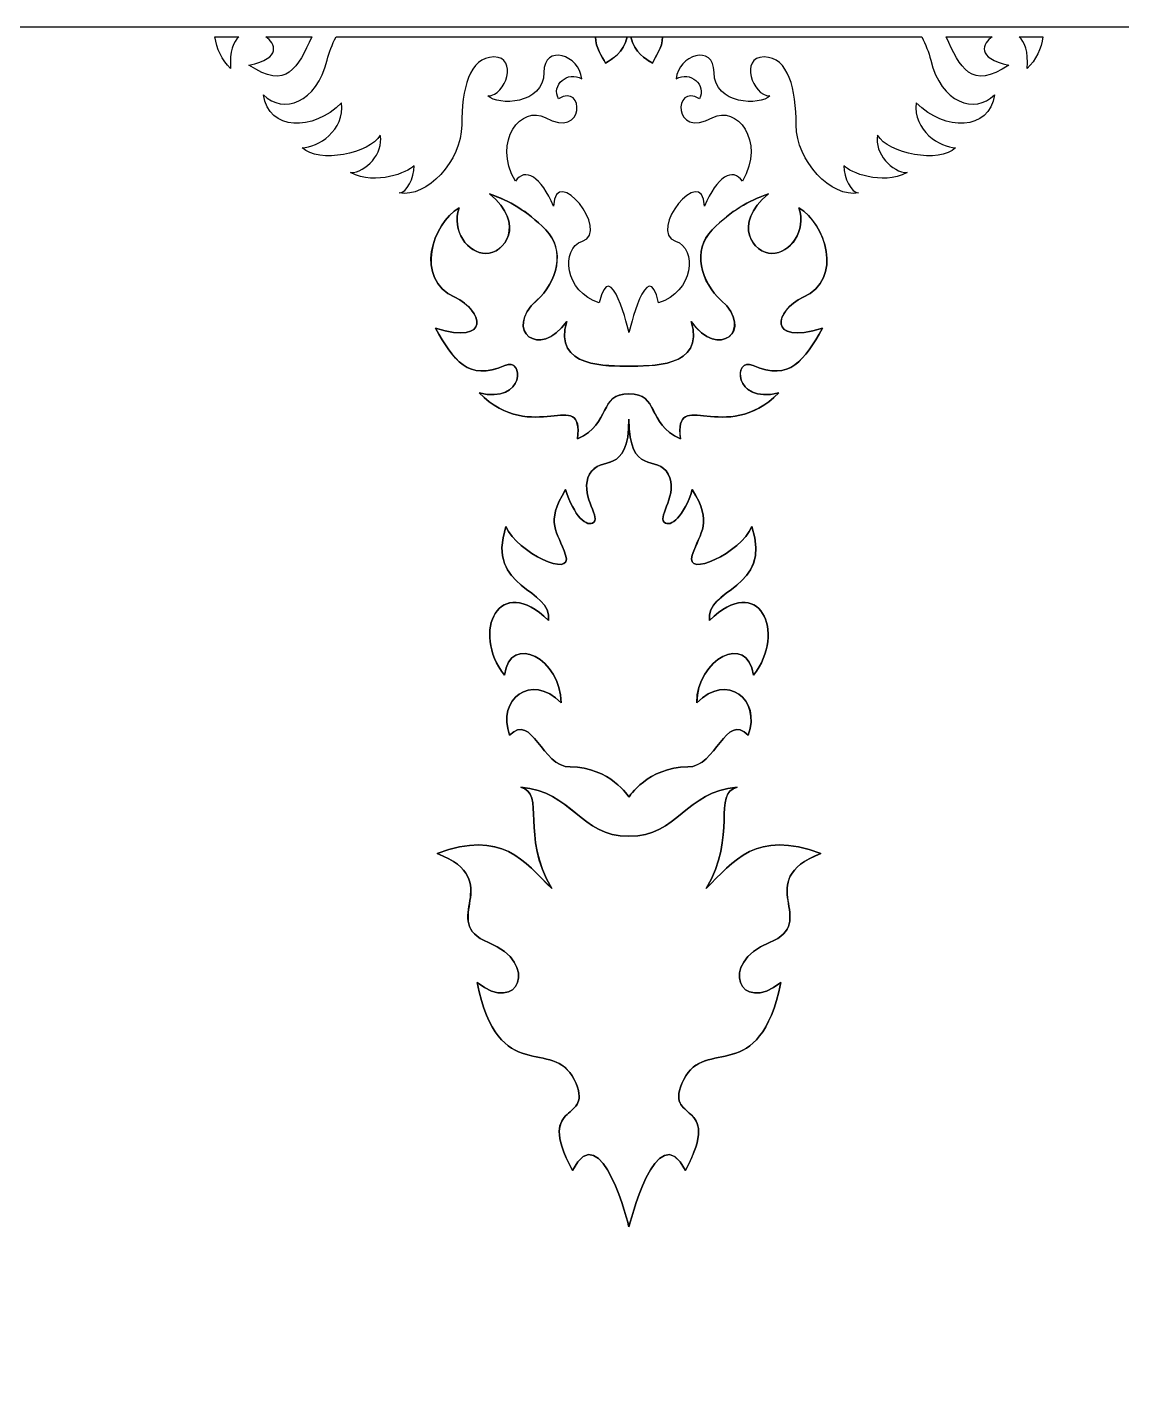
# Model space of a CAD drawing. Header units: centimetres. Extents: x -8 to 7.9, y -7.9 to 7.9.
# Drawn here: x -1.226 to 0.981, y 5.202 to 7.947 of the extents above; entities that cross this region are included whole.
import ezdxf

# ---------------------------------------------------------------- set-up
doc = ezdxf.new("R2010")
doc.units = ezdxf.units.CM
doc.header["$MEASUREMENT"] = 0
doc.layers.add('Camada 1', color=7, linetype='Continuous')

msp = doc.modelspace()

# ---------------------------------------------------------------- linework, layer by layer
at = {"layer": 'Camada 1'}
msp.add_lwpolyline([(-7.94171, -7.92779), (7.93329, -7.92779), (7.93329, 7.94721), (-7.94171, 7.94721), (-7.94171, -7.92779)], close=True, dxfattribs=at)
at = {"layer": 'Camada 1', "color": 7}
for points, knots in [([(-0.79936, 7.92779), (-0.79936, 7.92779), (-0.8477, 7.92779), (-0.8477, 7.92779), (-0.8477, 7.92779), (-0.845, 7.90435), (-0.83336, 7.88104), (-0.81611, 7.86379), (-0.81611, 7.86379), (-0.81881, 7.89898), (-0.81092, 7.91795), (-0.79936, 7.92779)], [0, 0, 0, 0, 0.25, 0.25, 0.25, 0.25, 0.5, 0.5, 0.5, 0.5, 1, 1, 1, 1]), ([(-0.77917, 7.87096), (-0.70276, 7.81881), (-0.68082, 7.86649), (-0.65243, 7.92779), (-0.65243, 7.92779), (-0.65243, 7.92779), (-0.7453, 7.92779), (-0.7453, 7.92779), (-0.7453, 7.92779), (-0.727, 7.91543), (-0.71096, 7.88466), (-0.77917, 7.87096)], [0, 0, 0, 0, 0.25, 0.25, 0.25, 0.25, 0.5, 0.5, 0.5, 0.5, 1, 1, 1, 1]), ([(-0.75001, 7.81079), (-0.7389, 7.73843), (-0.65066, 7.73623), (-0.59224, 7.79468), (-0.59224, 7.79468), (-0.58528, 7.73901), (-0.64098, 7.70422), (-0.67159, 7.70422), (-0.67159, 7.70422), (-0.63886, 7.67154), (-0.53525, 7.69311), (-0.5143, 7.72928), (-0.5143, 7.72928), (-0.50739, 7.69311), (-0.54348, 7.65416), (-0.57418, 7.65416), (-0.57418, 7.65416), (-0.52126, 7.6277), (-0.46001, 7.65419), (-0.4461, 7.66808), (-0.4461, 7.66808), (-0.4461, 7.643), (-0.46142, 7.6131), (-0.476, 7.6131), (-0.476, 7.6131), (-0.42113, 7.60265), (-0.35016, 7.67782), (-0.35016, 7.75018), (-0.35016, 7.75018), (-0.35016, 7.82252), (-0.33487, 7.88723), (-0.28539, 7.88723), (-0.28539, 7.88723), (-0.23605, 7.88723), (-0.26102, 7.80862), (-0.29727, 7.80862), (-0.29727, 7.80862), (-0.27774, 7.78912), (-0.18453, 7.79052), (-0.18453, 7.85593), (-0.18453, 7.85593), (-0.18453, 7.91451), (-0.11193, 7.89141), (-0.1083, 7.84294), (-0.1083, 7.84294), (-0.13635, 7.86059), (-0.17027, 7.83005), (-0.15508, 7.80304), (-0.15508, 7.80304), (-0.10227, 7.83611), (-0.10042, 7.7193), (-0.18196, 7.76494), (-0.18196, 7.76494), (-0.22802, 7.79076), (-0.28959, 7.71951), (-0.24181, 7.63659), (-0.24181, 7.63659), (-0.22289, 7.66583), (-0.18971, 7.64577), (-0.16521, 7.58632), (-0.16521, 7.58632), (-0.16061, 7.67548), (-0.04964, 7.53483), (-0.10687, 7.51607), (-0.10687, 7.51607), (-0.15196, 7.50128), (-0.1424, 7.41259), (-0.07271, 7.39166), (-0.07271, 7.39166), (-0.05025, 7.4926), (-0.01291, 7.33181), (-0.01291, 7.33181), (-0.01291, 7.33181), (-0.01291, 7.33181), (0.02445, 7.4926), (0.04683, 7.39166), (0.04683, 7.39166), (0.11647, 7.41259), (0.12599, 7.50128), (0.08099, 7.51607), (0.08099, 7.51607), (0.02376, 7.53483), (0.13467, 7.67548), (0.13936, 7.58632), (0.13936, 7.58632), (0.16378, 7.64577), (0.19696, 7.66583), (0.21596, 7.63659), (0.21596, 7.63659), (0.26372, 7.71948), (0.20215, 7.79076), (0.15598, 7.76494), (0.15598, 7.76494), (0.07449, 7.7193), (0.07639, 7.83611), (0.1291, 7.80304), (0.1291, 7.80304), (0.14442, 7.83005), (0.11034, 7.86059), (0.0823, 7.84294), (0.0823, 7.84294), (0.08603, 7.89144), (0.15863, 7.91454), (0.15863, 7.85593), (0.15863, 7.85593), (0.15863, 7.79052), (0.25182, 7.78915), (0.27132, 7.80862), (0.27132, 7.80862), (0.23515, 7.80862), (0.21004, 7.88723), (0.25955, 7.88723), (0.25955, 7.88723), (0.30889, 7.88723), (0.32416, 7.82251), (0.32416, 7.75018), (0.32416, 7.75018), (0.32416, 7.67782), (0.39515, 7.60265), (0.4501, 7.6131), (0.4501, 7.6131), (0.43552, 7.6131), (0.42025, 7.643), (0.42025, 7.66808), (0.42025, 7.66808), (0.43409, 7.65419), (0.49542, 7.62773), (0.5482, 7.65416), (0.5482, 7.65416), (0.51761, 7.65416), (0.48142, 7.69313), (0.4884, 7.72928), (0.4884, 7.72928), (0.50925, 7.69311), (0.61294, 7.67155), (0.64564, 7.70422), (0.64564, 7.70422), (0.61508, 7.70422), (0.55928, 7.73901), (0.56629, 7.79468), (0.56629, 7.79468), (0.62476, 7.73623), (0.713, 7.73846), (0.72409, 7.81079), (0.72409, 7.81079), (0.68443, 7.77113), (0.61646, 7.79468), (0.5955, 7.88096), (0.5955, 7.88096), (0.59164, 7.89694), (0.58518, 7.91252), (0.57756, 7.92782), (0.57756, 7.92782), (0.57756, 7.92782), (0.05466, 7.92782), (0.05466, 7.92782), (0.05466, 7.92782), (0.05474, 7.90525), (0.04035, 7.88877), (0.03434, 7.87461), (0.03434, 7.87461), (0.02034, 7.88324), (-0.00117, 7.89527), (-0.00942, 7.92782), (-0.00942, 7.92782), (-0.00942, 7.92782), (-0.01651, 7.92782), (-0.01651, 7.92782), (-0.01651, 7.92782), (-0.02479, 7.89528), (-0.04633, 7.88324), (-0.06033, 7.87461), (-0.06033, 7.87461), (-0.06636, 7.88877), (-0.0807, 7.90525), (-0.08062, 7.92782), (-0.08062, 7.92782), (-0.08062, 7.92782), (-0.60362, 7.92782), (-0.60362, 7.92782), (-0.60362, 7.92782), (-0.61119, 7.91255), (-0.6177, 7.89694), (-0.62156, 7.88096), (-0.62156, 7.88096), (-0.6423, 7.79465), (-0.71043, 7.77113), (-0.75001, 7.81079)], [0, 0, 0, 0, 0.0208333, 0.0208333, 0.0208333, 0.0208333, 0.0416667, 0.0416667, 0.0416667, 0.0416667, 0.0625, 0.0625, 0.0625, 0.0625, 0.0833333, 0.0833333, 0.0833333, 0.0833333, 0.1041667, 0.1041667, 0.1041667, 0.1041667, 0.125, 0.125, 0.125, 0.125, 0.1458333, 0.1458333, 0.1458333, 0.1458333, 0.1666667, 0.1666667, 0.1666667, 0.1666667, 0.1875, 0.1875, 0.1875, 0.1875, 0.2083333, 0.2083333, 0.2083333, 0.2083333, 0.2291667, 0.2291667, 0.2291667, 0.2291667, 0.25, 0.25, 0.25, 0.25, 0.2708333, 0.2708333, 0.2708333, 0.2708333, 0.2916667, 0.2916667, 0.2916667, 0.2916667, 0.3125, 0.3125, 0.3125, 0.3125, 0.3333333, 0.3333333, 0.3333333, 0.3333333, 0.3541667, 0.3541667, 0.3541667, 0.3541667, 0.375, 0.375, 0.375, 0.375, 0.3958333, 0.3958333, 0.3958333, 0.3958333, 0.4166667, 0.4166667, 0.4166667, 0.4166667, 0.4375, 0.4375, 0.4375, 0.4375, 0.4583333, 0.4583333, 0.4583333, 0.4583333, 0.4791667, 0.4791667, 0.4791667, 0.4791667, 0.5, 0.5, 0.5, 0.5, 0.5208333, 0.5208333, 0.5208333, 0.5208333, 0.5416667, 0.5416667, 0.5416667, 0.5416667, 0.5625, 0.5625, 0.5625, 0.5625, 0.5833333, 0.5833333, 0.5833333, 0.5833333, 0.6041667, 0.6041667, 0.6041667, 0.6041667, 0.625, 0.625, 0.625, 0.625, 0.6458333, 0.6458333, 0.6458333, 0.6458333, 0.6666667, 0.6666667, 0.6666667, 0.6666667, 0.6875, 0.6875, 0.6875, 0.6875, 0.7083333, 0.7083333, 0.7083333, 0.7083333, 0.7291667, 0.7291667, 0.7291667, 0.7291667, 0.75, 0.75, 0.75, 0.75, 0.7708333, 0.7708333, 0.7708333, 0.7708333, 0.7916667, 0.7916667, 0.7916667, 0.7916667, 0.8125, 0.8125, 0.8125, 0.8125, 0.8333333, 0.8333333, 0.8333333, 0.8333333, 0.8541667, 0.8541667, 0.8541667, 0.8541667, 0.875, 0.875, 0.875, 0.875, 0.8958333, 0.8958333, 0.8958333, 0.8958333, 0.9166667, 0.9166667, 0.9166667, 0.9166667, 0.9375, 0.9375, 0.9375, 0.9375, 0.9583333, 0.9583333, 0.9583333, 0.9583333, 1, 1, 1, 1]), ([(-0.06027, 7.87458), (-0.04627, 7.88321), (-0.02474, 7.89524), (-0.01645, 7.92779), (-0.01645, 7.92779), (-0.01645, 7.92779), (-0.08054, 7.92779), (-0.08054, 7.92779), (-0.08054, 7.92779), (-0.08064, 7.90525), (-0.0663, 7.88874), (-0.06027, 7.87458)], [0, 0, 0, 0, 0.25, 0.25, 0.25, 0.25, 0.5, 0.5, 0.5, 0.5, 1, 1, 1, 1]), ([(0.03437, 7.87458), (0.04038, 7.88874), (0.05477, 7.90522), (0.05469, 7.92779), (0.05469, 7.92779), (0.05469, 7.92779), (-0.00937, 7.92779), (-0.00937, 7.92779), (-0.00937, 7.92779), (-0.00114, 7.89525), (0.02037, 7.88321), (0.03437, 7.87458)], [0, 0, 0, 0, 0.25, 0.25, 0.25, 0.25, 0.5, 0.5, 0.5, 0.5, 1, 1, 1, 1]), ([(0.75327, 7.87096), (0.68506, 7.88467), (0.70109, 7.91544), (0.71946, 7.92779), (0.71946, 7.92779), (0.71946, 7.92779), (0.62656, 7.92779), (0.62656, 7.92779), (0.62656, 7.92779), (0.65498, 7.86649), (0.6768, 7.81881), (0.75327, 7.87096)], [0, 0, 0, 0, 0.25, 0.25, 0.25, 0.25, 0.5, 0.5, 0.5, 0.5, 1, 1, 1, 1]), ([(0.79013, 7.86379), (0.80733, 7.88104), (0.81905, 7.90438), (0.82169, 7.92779), (0.82169, 7.92779), (0.82169, 7.92779), (0.77351, 7.92779), (0.77351, 7.92779), (0.77351, 7.92779), (0.78494, 7.91795), (0.79288, 7.89898), (0.79013, 7.86379)], [0, 0, 0, 0, 0.25, 0.25, 0.25, 0.25, 0.5, 0.5, 0.5, 0.5, 1, 1, 1, 1]), ([(-0.11676, 7.11708), (-0.04717, 7.14939), (-0.07511, 7.20812), (-0.01294, 7.20812), (-0.01294, 7.20812), (0.04921, 7.20812), (0.02124, 7.14938), (0.09083, 7.11708), (0.09083, 7.11708), (0.07776, 7.22495), (0.18063, 7.10147), (0.28914, 7.21), (0.28914, 7.21), (0.19587, 7.18727), (0.1973, 7.28326), (0.23723, 7.26554), (0.23723, 7.26554), (0.31195, 7.23233), (0.34042, 7.27639), (0.37733, 7.34023), (0.37733, 7.34023), (0.26348, 7.30607), (0.28126, 7.37653), (0.3382, 7.40272), (0.3382, 7.40272), (0.42014, 7.44045), (0.38347, 7.55157), (0.32965, 7.58285), (0.32965, 7.58285), (0.3456, 7.53708), (0.31179, 7.49088), (0.27538, 7.49088), (0.27538, 7.49088), (0.23892, 7.49088), (0.19304, 7.54956), (0.26845, 7.61132), (0.26845, 7.61132), (0.22628, 7.59603), (0.19513, 7.57909), (0.15481, 7.53874), (0.15481, 7.53874), (0.11441, 7.49839), (0.13171, 7.43293), (0.17309, 7.39645), (0.17309, 7.39645), (0.24085, 7.33663), (0.16735, 7.27548), (0.11234, 7.3542), (0.11234, 7.3542), (0.14179, 7.25951), (0.02712, 7.26416), (-0.01297, 7.26416), (-0.01297, 7.26416), (-0.05311, 7.26416), (-0.16772, 7.2595), (-0.13833, 7.3542), (-0.13833, 7.3542), (-0.19339, 7.27549), (-0.26681, 7.33663), (-0.19905, 7.39645), (-0.19905, 7.39645), (-0.1577, 7.43294), (-0.14037, 7.49839), (-0.18077, 7.53874), (-0.18077, 7.53874), (-0.22112, 7.57909), (-0.25223, 7.59605), (-0.29444, 7.61132), (-0.29444, 7.61132), (-0.21901, 7.54959), (-0.26499, 7.49088), (-0.3014, 7.49088), (-0.3014, 7.49088), (-0.33778, 7.49088), (-0.37157, 7.53705), (-0.35561, 7.58285), (-0.35561, 7.58285), (-0.40943, 7.55158), (-0.44615, 7.44045), (-0.36416, 7.40272), (-0.36416, 7.40272), (-0.30725, 7.37653), (-0.28944, 7.30607), (-0.40327, 7.34023), (-0.40327, 7.34023), (-0.36636, 7.27639), (-0.33794, 7.23231), (-0.26323, 7.26554), (-0.26323, 7.26554), (-0.22333, 7.28327), (-0.2219, 7.18728), (-0.31519, 7.21), (-0.31519, 7.21), (-0.20659, 7.10147), (-0.10369, 7.22495), (-0.11676, 7.11708)], [0, 0, 0, 0, 0.04, 0.04, 0.04, 0.04, 0.08, 0.08, 0.08, 0.08, 0.12, 0.12, 0.12, 0.12, 0.16, 0.16, 0.16, 0.16, 0.2, 0.2, 0.2, 0.2, 0.24, 0.24, 0.24, 0.24, 0.28, 0.28, 0.28, 0.28, 0.32, 0.32, 0.32, 0.32, 0.36, 0.36, 0.36, 0.36, 0.4, 0.4, 0.4, 0.4, 0.44, 0.44, 0.44, 0.44, 0.48, 0.48, 0.48, 0.48, 0.52, 0.52, 0.52, 0.52, 0.56, 0.56, 0.56, 0.56, 0.6, 0.6, 0.6, 0.6, 0.64, 0.64, 0.64, 0.64, 0.68, 0.68, 0.68, 0.68, 0.72, 0.72, 0.72, 0.72, 0.76, 0.76, 0.76, 0.76, 0.8, 0.8, 0.8, 0.8, 0.84, 0.84, 0.84, 0.84, 0.88, 0.88, 0.88, 0.88, 0.92, 0.92, 0.92, 0.92, 1, 1, 1, 1]), ([(-0.31509, 7.21), (-0.2218, 7.18727), (-0.22323, 7.28326), (-0.26313, 7.26554), (-0.26313, 7.26554), (-0.33785, 7.23233), (-0.36629, 7.27639), (-0.40317, 7.34023), (-0.40317, 7.34023), (-0.28935, 7.30607), (-0.30715, 7.37653), (-0.36406, 7.40272), (-0.36406, 7.40272), (-0.44605, 7.44045), (-0.40933, 7.55157), (-0.35551, 7.58285), (-0.35551, 7.58285), (-0.37146, 7.53708), (-0.33765, 7.49088), (-0.3013, 7.49088), (-0.3013, 7.49088), (-0.26489, 7.49088), (-0.21891, 7.54956), (-0.29434, 7.61132), (-0.29434, 7.61132), (-0.25214, 7.59603), (-0.22102, 7.57909), (-0.18067, 7.53874), (-0.18067, 7.53874), (-0.14029, 7.49839), (-0.1576, 7.43293), (-0.19895, 7.39645), (-0.19895, 7.39645), (-0.26674, 7.33663), (-0.19329, 7.27548), (-0.13823, 7.3542), (-0.13823, 7.3542), (-0.16763, 7.25951), (-0.05301, 7.26416), (-0.01287, 7.26416), (-0.01287, 7.26416), (0.02721, 7.26416), (0.14188, 7.2595), (0.11244, 7.3542), (0.11244, 7.3542), (0.16745, 7.27549), (0.24092, 7.33663), (0.17319, 7.39645), (0.17319, 7.39645), (0.13181, 7.43294), (0.11448, 7.49839), (0.15491, 7.53874), (0.15491, 7.53874), (0.19523, 7.57909), (0.22637, 7.59605), (0.26855, 7.61132), (0.26855, 7.61132), (0.19312, 7.54959), (0.23902, 7.49088), (0.27548, 7.49088), (0.27548, 7.49088), (0.31189, 7.49088), (0.34567, 7.53705), (0.32975, 7.58285), (0.32975, 7.58285), (0.38357, 7.55158), (0.42024, 7.44045), (0.3383, 7.40272), (0.3383, 7.40272), (0.28139, 7.37653), (0.26361, 7.30607), (0.37743, 7.34023), (0.37743, 7.34023), (0.34052, 7.27639), (0.31205, 7.23231), (0.23733, 7.26554), (0.23733, 7.26554), (0.1974, 7.28327), (0.19598, 7.18728), (0.28924, 7.21), (0.28924, 7.21), (0.18071, 7.10147), (0.07786, 7.22495), (0.09093, 7.11708), (0.09093, 7.11708), (0.02134, 7.14939), (0.04931, 7.20812), (-0.01284, 7.20812), (-0.01284, 7.20812), (-0.07504, 7.20812), (-0.04708, 7.14938), (-0.11666, 7.11708), (-0.11666, 7.11708), (-0.10369, 7.22495), (-0.20659, 7.10147), (-0.31509, 7.21)], [0, 0, 0, 0, 0.04, 0.04, 0.04, 0.04, 0.08, 0.08, 0.08, 0.08, 0.12, 0.12, 0.12, 0.12, 0.16, 0.16, 0.16, 0.16, 0.2, 0.2, 0.2, 0.2, 0.24, 0.24, 0.24, 0.24, 0.28, 0.28, 0.28, 0.28, 0.32, 0.32, 0.32, 0.32, 0.36, 0.36, 0.36, 0.36, 0.4, 0.4, 0.4, 0.4, 0.44, 0.44, 0.44, 0.44, 0.48, 0.48, 0.48, 0.48, 0.52, 0.52, 0.52, 0.52, 0.56, 0.56, 0.56, 0.56, 0.6, 0.6, 0.6, 0.6, 0.64, 0.64, 0.64, 0.64, 0.68, 0.68, 0.68, 0.68, 0.72, 0.72, 0.72, 0.72, 0.76, 0.76, 0.76, 0.76, 0.8, 0.8, 0.8, 0.8, 0.84, 0.84, 0.84, 0.84, 0.88, 0.88, 0.88, 0.88, 0.92, 0.92, 0.92, 0.92, 1, 1, 1, 1]), ([(0.23786, 6.64102), (0.307, 6.72738), (0.24799, 6.84967), (0.14962, 6.75132), (0.14962, 6.75132), (0.13914, 6.81553), (0.27728, 6.81368), (0.23503, 6.94034), (0.23503, 6.94034), (0.21196, 6.88756), (0.09917, 6.83506), (0.11478, 6.88306), (0.11478, 6.88306), (0.13042, 6.93103), (0.15746, 6.94675), (0.11478, 7.01503), (0.11478, 7.01503), (0.09909, 6.96238), (0.07065, 6.93682), (0.05782, 6.9496), (0.05782, 6.9496), (0.04515, 6.96238), (0.08772, 7.00651), (0.06642, 7.04636), (0.06642, 7.04636), (0.04515, 7.08623), (-0.01293, 7.0407), (-0.01293, 7.15738), (-0.01293, 7.15738), (-0.01293, 7.0407), (-0.07103, 7.08623), (-0.09228, 7.04636), (-0.09228, 7.04636), (-0.11368, 7.00651), (-0.07106, 6.96238), (-0.08376, 6.9496), (-0.08376, 6.9496), (-0.09651, 6.93682), (-0.12501, 6.96238), (-0.14067, 7.01503), (-0.14067, 7.01503), (-0.18337, 6.94674), (-0.15631, 6.93102), (-0.14067, 6.88306), (-0.14067, 6.88306), (-0.12509, 6.83506), (-0.2379, 6.88756), (-0.26092, 6.94034), (-0.26092, 6.94034), (-0.30317, 6.81371), (-0.16501, 6.81554), (-0.17551, 6.75132), (-0.17551, 6.75132), (-0.27388, 6.84967), (-0.33286, 6.72738), (-0.26383, 6.64102), (-0.26383, 6.64102), (-0.25214, 6.72815), (-0.14964, 6.67251), (-0.14964, 6.5854), (-0.14964, 6.5854), (-0.21063, 6.64639), (-0.27974, 6.59265), (-0.25359, 6.52002), (-0.25359, 6.52002), (-0.20718, 6.56651), (-0.18951, 6.45588), (-0.13138, 6.45588), (-0.13138, 6.45588), (-0.05081, 6.45588), (-0.0129, 6.39513), (-0.0129, 6.39513), (-0.0129, 6.39513), (-0.0129, 6.39513), (0.02496, 6.45588), (0.10558, 6.45588), (0.10558, 6.45588), (0.1636, 6.45588), (0.18133, 6.5665), (0.22774, 6.52002), (0.22774, 6.52002), (0.25388, 6.59265), (0.18482, 6.64639), (0.12379, 6.5854), (0.12379, 6.5854), (0.12377, 6.6725), (0.2263, 6.72814), (0.23786, 6.64102)], [0, 0, 0, 0, 0.0434783, 0.0434783, 0.0434783, 0.0434783, 0.0869565, 0.0869565, 0.0869565, 0.0869565, 0.1304348, 0.1304348, 0.1304348, 0.1304348, 0.173913, 0.173913, 0.173913, 0.173913, 0.2173913, 0.2173913, 0.2173913, 0.2173913, 0.2608696, 0.2608696, 0.2608696, 0.2608696, 0.3043478, 0.3043478, 0.3043478, 0.3043478, 0.3478261, 0.3478261, 0.3478261, 0.3478261, 0.3913043, 0.3913043, 0.3913043, 0.3913043, 0.4347826, 0.4347826, 0.4347826, 0.4347826, 0.4782609, 0.4782609, 0.4782609, 0.4782609, 0.5217391, 0.5217391, 0.5217391, 0.5217391, 0.5652174, 0.5652174, 0.5652174, 0.5652174, 0.6086957, 0.6086957, 0.6086957, 0.6086957, 0.6521739, 0.6521739, 0.6521739, 0.6521739, 0.6956522, 0.6956522, 0.6956522, 0.6956522, 0.7391304, 0.7391304, 0.7391304, 0.7391304, 0.7826087, 0.7826087, 0.7826087, 0.7826087, 0.826087, 0.826087, 0.826087, 0.826087, 0.8695652, 0.8695652, 0.8695652, 0.8695652, 0.9130435, 0.9130435, 0.9130435, 0.9130435, 1, 1, 1, 1]), ([(0.22773, 6.52002), (0.18132, 6.56651), (0.16359, 6.45588), (0.10557, 6.45588), (0.10557, 6.45588), (0.02495, 6.45588), (-0.01291, 6.39513), (-0.01291, 6.39513), (-0.01291, 6.39513), (-0.01291, 6.39513), (-0.05082, 6.45588), (-0.13139, 6.45588), (-0.13139, 6.45588), (-0.18952, 6.45588), (-0.20719, 6.5665), (-0.2536, 6.52002), (-0.2536, 6.52002), (-0.27974, 6.59265), (-0.21063, 6.64639), (-0.14965, 6.5854), (-0.14965, 6.5854), (-0.14965, 6.6725), (-0.25215, 6.72814), (-0.26384, 6.64102), (-0.26384, 6.64102), (-0.33284, 6.72738), (-0.27389, 6.84967), (-0.17552, 6.75132), (-0.17552, 6.75132), (-0.16504, 6.81553), (-0.30318, 6.81368), (-0.26093, 6.94034), (-0.26093, 6.94034), (-0.23788, 6.88756), (-0.12507, 6.83506), (-0.14068, 6.88306), (-0.14068, 6.88306), (-0.15632, 6.93103), (-0.18338, 6.94675), (-0.14068, 7.01503), (-0.14068, 7.01503), (-0.12499, 6.96238), (-0.09652, 6.93682), (-0.08377, 6.9496), (-0.08377, 6.9496), (-0.07107, 6.96238), (-0.11367, 7.00651), (-0.09229, 7.04636), (-0.09229, 7.04636), (-0.07107, 7.08623), (-0.01294, 7.0407), (-0.01294, 7.15738), (-0.01294, 7.15738), (-0.01294, 7.0407), (0.04514, 7.08623), (0.06641, 7.04636), (0.06641, 7.04636), (0.08771, 7.00651), (0.04514, 6.96238), (0.05781, 6.9496), (0.05781, 6.9496), (0.07064, 6.93682), (0.09911, 6.96238), (0.11477, 7.01503), (0.11477, 7.01503), (0.15745, 6.94674), (0.13041, 6.93102), (0.11477, 6.88306), (0.11477, 6.88306), (0.09916, 6.83506), (0.21195, 6.88756), (0.23502, 6.94034), (0.23502, 6.94034), (0.2773, 6.81371), (0.13916, 6.81554), (0.14961, 6.75132), (0.14961, 6.75132), (0.24798, 6.84967), (0.30698, 6.72738), (0.23785, 6.64102), (0.23785, 6.64102), (0.22626, 6.72815), (0.12374, 6.67251), (0.12374, 6.5854), (0.12374, 6.5854), (0.18481, 6.64639), (0.25387, 6.59265), (0.22773, 6.52002)], [0, 0, 0, 0, 0.0434783, 0.0434783, 0.0434783, 0.0434783, 0.0869565, 0.0869565, 0.0869565, 0.0869565, 0.1304348, 0.1304348, 0.1304348, 0.1304348, 0.173913, 0.173913, 0.173913, 0.173913, 0.2173913, 0.2173913, 0.2173913, 0.2173913, 0.2608696, 0.2608696, 0.2608696, 0.2608696, 0.3043478, 0.3043478, 0.3043478, 0.3043478, 0.3478261, 0.3478261, 0.3478261, 0.3478261, 0.3913043, 0.3913043, 0.3913043, 0.3913043, 0.4347826, 0.4347826, 0.4347826, 0.4347826, 0.4782609, 0.4782609, 0.4782609, 0.4782609, 0.5217391, 0.5217391, 0.5217391, 0.5217391, 0.5652174, 0.5652174, 0.5652174, 0.5652174, 0.6086957, 0.6086957, 0.6086957, 0.6086957, 0.6521739, 0.6521739, 0.6521739, 0.6521739, 0.6956522, 0.6956522, 0.6956522, 0.6956522, 0.7391304, 0.7391304, 0.7391304, 0.7391304, 0.7826087, 0.7826087, 0.7826087, 0.7826087, 0.826087, 0.826087, 0.826087, 0.826087, 0.8695652, 0.8695652, 0.8695652, 0.8695652, 0.9130435, 0.9130435, 0.9130435, 0.9130435, 1, 1, 1, 1]), ([(-0.29623, 6.10195), (-0.19262, 6.06054), (-0.23585, 5.95508), (-0.31928, 6.02144), (-0.31928, 6.02144), (-0.27586, 5.80914), (-0.16691, 5.91291), (-0.12351, 5.82565), (-0.12351, 5.82565), (-0.07779, 5.73365), (-0.20617, 5.79107), (-0.127, 5.64253), (-0.127, 5.64253), (-0.06821, 5.75651), (-0.01294, 5.52855), (-0.01294, 5.52855), (-0.01294, 5.52855), (-0.01294, 5.52855), (0.04228, 5.75652), (0.10094, 5.64253), (0.10094, 5.64253), (0.18008, 5.79107), (0.05189, 5.73365), (0.09758, 5.82565), (0.09758, 5.82565), (0.14095, 5.91294), (0.24995, 5.80914), (0.29335, 6.02144), (0.29335, 6.02144), (0.20982, 5.95508), (0.16667, 6.06055), (0.2703, 6.10195), (0.2703, 6.10195), (0.37396, 6.14338), (0.23183, 6.22628), (0.37396, 6.28158), (0.37396, 6.28158), (0.24289, 6.33018), (0.19793, 6.2661), (0.14271, 6.21083), (0.14271, 6.21083), (0.20634, 6.31653), (0.15451, 6.40318), (0.20518, 6.41485), (0.20518, 6.41485), (0.10093, 6.40715), (0.08628, 6.31613), (-0.01297, 6.31613), (-0.01297, 6.31613), (-0.11222, 6.31613), (-0.12695, 6.40715), (-0.23125, 6.41485), (-0.23125, 6.41485), (-0.18058, 6.40318), (-0.23231, 6.31653), (-0.16862, 6.21083), (-0.16862, 6.21083), (-0.224, 6.26608), (-0.2689, 6.33018), (-0.39989, 6.28158), (-0.39989, 6.28158), (-0.25776, 6.22631), (-0.39984, 6.14339), (-0.29623, 6.10195)], [0, 0, 0, 0, 0.0588235, 0.0588235, 0.0588235, 0.0588235, 0.1176471, 0.1176471, 0.1176471, 0.1176471, 0.1764706, 0.1764706, 0.1764706, 0.1764706, 0.2352941, 0.2352941, 0.2352941, 0.2352941, 0.2941176, 0.2941176, 0.2941176, 0.2941176, 0.3529412, 0.3529412, 0.3529412, 0.3529412, 0.4117647, 0.4117647, 0.4117647, 0.4117647, 0.4705882, 0.4705882, 0.4705882, 0.4705882, 0.5294118, 0.5294118, 0.5294118, 0.5294118, 0.5882353, 0.5882353, 0.5882353, 0.5882353, 0.6470588, 0.6470588, 0.6470588, 0.6470588, 0.7058824, 0.7058824, 0.7058824, 0.7058824, 0.7647059, 0.7647059, 0.7647059, 0.7647059, 0.8235294, 0.8235294, 0.8235294, 0.8235294, 0.8823529, 0.8823529, 0.8823529, 0.8823529, 1, 1, 1, 1]), ([(-0.16857, 6.21083), (-0.23226, 6.31653), (-0.18053, 6.40318), (-0.2312, 6.41485), (-0.2312, 6.41485), (-0.1269, 6.40715), (-0.11216, 6.31613), (-0.01292, 6.31613), (-0.01292, 6.31613), (0.0863, 6.31613), (0.10096, 6.40715), (0.20523, 6.41485), (0.20523, 6.41485), (0.15456, 6.40318), (0.20639, 6.31653), (0.14276, 6.21083), (0.14276, 6.21083), (0.19798, 6.26608), (0.24293, 6.33018), (0.37401, 6.28158), (0.37401, 6.28158), (0.23188, 6.22631), (0.37401, 6.14339), (0.27035, 6.10195), (0.27035, 6.10195), (0.16671, 6.06054), (0.20987, 5.95508), (0.2934, 6.02144), (0.2934, 6.02144), (0.24998, 5.80914), (0.14097, 5.91291), (0.09763, 5.82565), (0.09763, 5.82565), (0.05191, 5.73365), (0.18013, 5.79107), (0.10099, 5.64253), (0.10099, 5.64253), (0.04233, 5.75651), (-0.01289, 5.52855), (-0.01289, 5.52855), (-0.01289, 5.52855), (-0.01289, 5.52855), (-0.06816, 5.75652), (-0.12695, 5.64253), (-0.12695, 5.64253), (-0.20609, 5.79107), (-0.07774, 5.73365), (-0.12346, 5.82565), (-0.12346, 5.82565), (-0.16688, 5.91294), (-0.27583, 5.80914), (-0.31923, 6.02144), (-0.31923, 6.02144), (-0.23583, 5.95508), (-0.1926, 6.06055), (-0.29618, 6.10195), (-0.29618, 6.10195), (-0.39979, 6.14338), (-0.25768, 6.22628), (-0.39979, 6.28158), (-0.39979, 6.28158), (-0.26884, 6.33018), (-0.22394, 6.26607), (-0.16857, 6.21083)], [0, 0, 0, 0, 0.0588235, 0.0588235, 0.0588235, 0.0588235, 0.1176471, 0.1176471, 0.1176471, 0.1176471, 0.1764706, 0.1764706, 0.1764706, 0.1764706, 0.2352941, 0.2352941, 0.2352941, 0.2352941, 0.2941176, 0.2941176, 0.2941176, 0.2941176, 0.3529412, 0.3529412, 0.3529412, 0.3529412, 0.4117647, 0.4117647, 0.4117647, 0.4117647, 0.4705882, 0.4705882, 0.4705882, 0.4705882, 0.5294118, 0.5294118, 0.5294118, 0.5294118, 0.5882353, 0.5882353, 0.5882353, 0.5882353, 0.6470588, 0.6470588, 0.6470588, 0.6470588, 0.7058824, 0.7058824, 0.7058824, 0.7058824, 0.7647059, 0.7647059, 0.7647059, 0.7647059, 0.8235294, 0.8235294, 0.8235294, 0.8235294, 0.8823529, 0.8823529, 0.8823529, 0.8823529, 1, 1, 1, 1])]:
    msp.add_open_spline(points, degree=3, knots=knots, dxfattribs=at)

doc.saveas('drawing.dxf')
